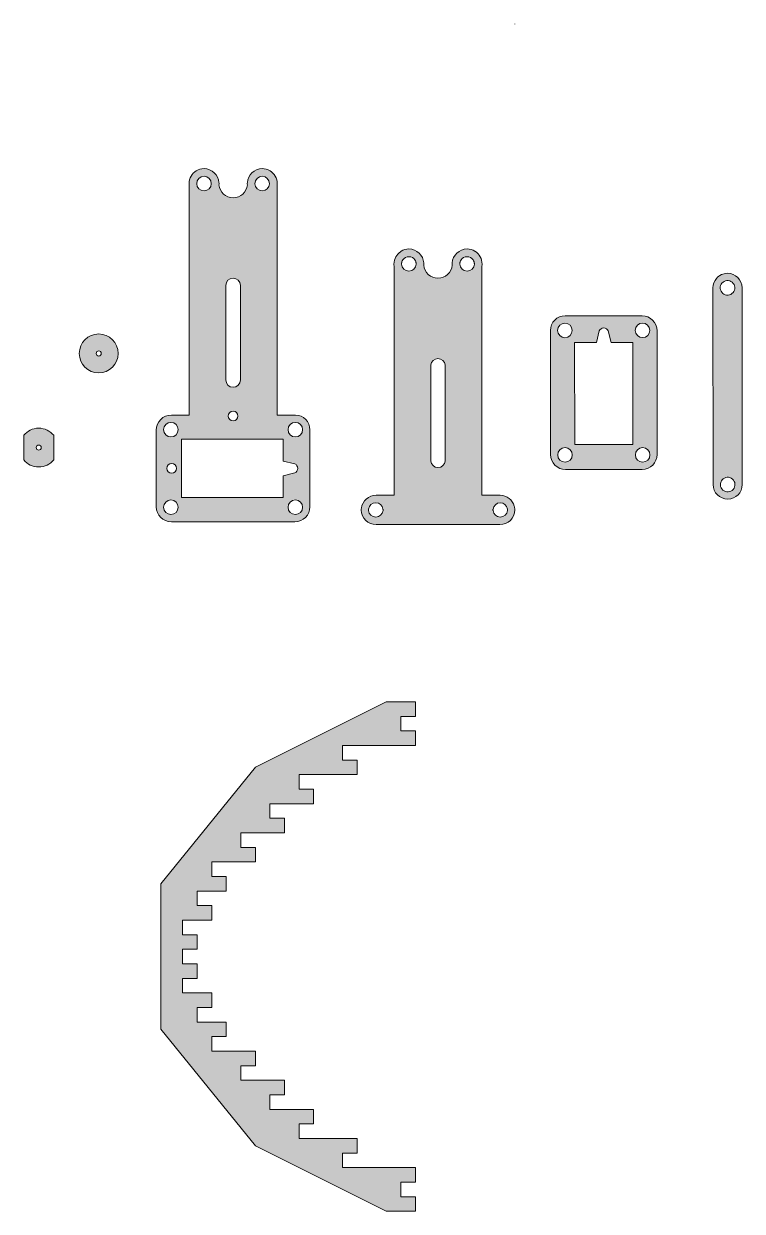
# Model space of a CAD drawing. Header units: inches. Extents: x -0.9 to 11.7, y -10.9 to 0.3.
# Drawn here: x 5.53 to 11.71, y -9.94 to 0.26 of the extents above; entities that cross this region are included whole.
import ezdxf

# ---------------------------------------------------------------- set-up
doc = ezdxf.new("R2010")
doc.units = ezdxf.units.IN
doc.header["$MEASUREMENT"] = 0
doc.layers.add('Layer 1', color=7, linetype='Continuous')

# ---------------------------------------------------------------- blocks, each defined once
blk = doc.blocks.new('block 2')
at = {"layer": 'Layer 1'}
h = blk.add_hatch(color=30, dxfattribs=at)
h.dxf.hatch_style = 2
h.paths.add_polyline_path([(7.522, -9.38), (8.647, -9.943), (8.897, -9.943), (8.897, -9.818), (8.772, -9.818), (8.772, -9.693), (8.897, -9.693), (8.897, -9.568), (8.397, -9.568), (8.272, -9.568), (8.272, -9.443), (8.397, -9.443), (8.397, -9.443), (8.397, -9.318), (8.022, -9.318), (7.897, -9.318), (7.897, -9.193), (8.022, -9.193), (8.022, -9.068), (7.647, -9.068), (7.647, -8.943), (7.772, -8.943), (7.772, -8.818), (7.397, -8.818), (7.397, -8.693), (7.522, -8.693), (7.522, -8.568), (7.147, -8.568), (7.147, -8.443), (7.272, -8.443), (7.272, -8.318), (7.022, -8.318), (7.022, -8.193), (7.147, -8.193), (7.147, -8.068), (7.022, -8.068), (6.897, -8.068), (6.897, -7.943), (7.022, -7.943), (7.022, -7.818), (6.897, -7.818), (6.897, -7.693), (7.022, -7.693), (7.022, -7.568), (6.897, -7.568), (6.897, -7.443), (7.022, -7.443), (7.147, -7.443), (7.147, -7.318), (7.022, -7.318), (7.022, -7.193), (7.272, -7.193), (7.272, -7.068), (7.147, -7.068), (7.147, -6.943), (7.522, -6.943), (7.522, -6.818), (7.397, -6.818), (7.397, -6.693), (7.772, -6.693), (7.772, -6.568), (7.647, -6.568), (7.647, -6.443), (8.022, -6.443), (8.022, -6.318), (7.897, -6.318), (7.897, -6.193), (8.022, -6.193), (8.397, -6.193), (8.397, -6.068), (8.397, -6.068), (8.272, -6.068), (8.272, -5.943), (8.397, -5.943), (8.897, -5.943), (8.897, -5.818), (8.772, -5.818), (8.772, -5.693), (8.897, -5.693), (8.897, -5.568), (8.647, -5.568), (7.522, -6.13), (6.709, -7.13), (6.709, -8.38)])
at = {"layer": 'Layer 1', "lineweight": 0}
blk.add_lwpolyline([(7.522, -9.38), (8.647, -9.943), (8.897, -9.943), (8.897, -9.818), (8.772, -9.818), (8.772, -9.693), (8.897, -9.693), (8.897, -9.568), (8.397, -9.568), (8.272, -9.568), (8.272, -9.443), (8.397, -9.443), (8.397, -9.443), (8.397, -9.318), (8.022, -9.318), (7.897, -9.318), (7.897, -9.193), (8.022, -9.193), (8.022, -9.068), (7.647, -9.068), (7.647, -8.943), (7.772, -8.943), (7.772, -8.818), (7.397, -8.818), (7.397, -8.693), (7.522, -8.693), (7.522, -8.568), (7.147, -8.568), (7.147, -8.443), (7.272, -8.443), (7.272, -8.318), (7.022, -8.318), (7.022, -8.193), (7.147, -8.193), (7.147, -8.068), (7.022, -8.068), (6.897, -8.068), (6.897, -7.943), (7.022, -7.943), (7.022, -7.818), (6.897, -7.818), (6.897, -7.693), (7.022, -7.693), (7.022, -7.568), (6.897, -7.568), (6.897, -7.443), (7.022, -7.443), (7.147, -7.443), (7.147, -7.318), (7.022, -7.318), (7.022, -7.193), (7.272, -7.193), (7.272, -7.068), (7.147, -7.068), (7.147, -6.943), (7.522, -6.943), (7.522, -6.818), (7.397, -6.818), (7.397, -6.693), (7.772, -6.693), (7.772, -6.568), (7.647, -6.568), (7.647, -6.443), (8.022, -6.443), (8.022, -6.318), (7.897, -6.318), (7.897, -6.193), (8.022, -6.193), (8.397, -6.193), (8.397, -6.068), (8.397, -6.068), (8.272, -6.068), (8.272, -5.943), (8.397, -5.943), (8.897, -5.943), (8.897, -5.818), (8.772, -5.818), (8.772, -5.693), (8.897, -5.693), (8.897, -5.568), (8.647, -5.568), (7.522, -6.13), (6.709, -7.13), (6.709, -8.38), (7.522, -9.38)], dxfattribs=at)
blk = doc.blocks.new('block 3')
at = {"layer": 'Layer 1'}
h = blk.add_hatch(color=20, dxfattribs=at)
h.dxf.hatch_style = 2
edge = h.paths.add_edge_path()
edge.add_spline(control_points=[(11.581, -3.827), (11.65, -3.827), (11.705, -3.771), (11.705, -3.702), (11.705, -3.702), (11.704, -2.012), (11.704, -2.012), (11.703, -1.943), (11.647, -1.888), (11.578, -1.888), (11.541, -1.888), (11.507, -1.904), (11.484, -1.931), (11.465, -1.953), (11.454, -1.981), (11.454, -2.013), (11.454, -2.013), (11.455, -3.702), (11.455, -3.702), (11.455, -3.771), (11.512, -3.827), (11.581, -3.827)], knot_values=[0, 0, 0, 0, 1, 1, 1, 2, 2, 2, 3, 3, 3, 4, 4, 4, 5, 5, 5, 6, 6, 6, 7, 7, 7, 7], degree=3, periodic=1)
edge = h.paths.add_edge_path()
edge.add_spline(control_points=[(11.531, -1.972), (11.554, -1.946), (11.593, -1.943), (11.619, -1.965), (11.646, -1.988), (11.648, -2.027), (11.626, -2.053), (11.603, -2.08), (11.564, -2.082), (11.538, -2.06), (11.512, -2.037), (11.509, -1.998), (11.531, -1.972)], knot_values=[0, 0, 0, 0, 1, 1, 1, 2, 2, 2, 3, 3, 3, 4, 4, 4, 4], degree=3, periodic=1)
edge = h.paths.add_edge_path()
edge.add_spline(control_points=[(11.533, -3.661), (11.556, -3.635), (11.595, -3.632), (11.621, -3.655), (11.647, -3.677), (11.65, -3.717), (11.628, -3.743), (11.605, -3.769), (11.566, -3.772), (11.539, -3.749), (11.513, -3.727), (11.511, -3.687), (11.533, -3.661)], knot_values=[0, 0, 0, 0, 1, 1, 1, 2, 2, 2, 3, 3, 3, 4, 4, 4, 4], degree=3, periodic=1)
at = {"layer": 'Layer 1', "lineweight": 0}
for points, knots in [([(11.581, -3.827), (11.65, -3.827), (11.705, -3.771), (11.705, -3.702), (11.705, -3.702), (11.704, -2.012), (11.704, -2.012), (11.703, -1.943), (11.647, -1.888), (11.578, -1.888), (11.541, -1.888), (11.507, -1.904), (11.484, -1.931), (11.465, -1.953), (11.454, -1.981), (11.454, -2.013), (11.454, -2.013), (11.455, -3.702), (11.455, -3.702), (11.455, -3.771), (11.512, -3.827), (11.581, -3.827)], [0, 0, 0, 0, 1, 1, 1, 2, 2, 2, 3, 3, 3, 4, 4, 4, 5, 5, 5, 6, 6, 6, 7, 7, 7, 7]), ([(11.531, -1.972), (11.554, -1.946), (11.593, -1.943), (11.619, -1.965), (11.646, -1.988), (11.648, -2.027), (11.626, -2.053), (11.603, -2.08), (11.564, -2.082), (11.538, -2.06), (11.512, -2.037), (11.509, -1.998), (11.531, -1.972)], [0, 0, 0, 0, 1, 1, 1, 2, 2, 2, 3, 3, 3, 4, 4, 4, 4]), ([(11.533, -3.661), (11.556, -3.635), (11.595, -3.632), (11.621, -3.655), (11.647, -3.677), (11.65, -3.717), (11.628, -3.743), (11.605, -3.769), (11.566, -3.772), (11.539, -3.749), (11.513, -3.727), (11.511, -3.687), (11.533, -3.661)], [0, 0, 0, 0, 1, 1, 1, 2, 2, 2, 3, 3, 3, 4, 4, 4, 4])]:
    blk.add_open_spline(points, degree=3, knots=knots, dxfattribs=at)
blk = doc.blocks.new('block 4')
at = {"layer": 'Layer 1'}
h = blk.add_hatch(color=30, dxfattribs=at)
h.dxf.hatch_style = 2
edge = h.paths.add_edge_path()
edge.add_spline(control_points=[(9.751, 0.253), (9.751, 0.253), (9.751, 0.252), (9.751, 0.252), (9.751, 0.252), (9.751, 0.255), (9.751, 0.255), (9.751, 0.255), (9.751, 0.254), (9.751, 0.253)], knot_values=[0, 0, 0, 0, 1, 1, 1, 2, 2, 2, 3, 3, 3, 3], degree=3, periodic=1)
h = blk.add_hatch(color=30, dxfattribs=at)
h.dxf.hatch_style = 2
edge = h.paths.add_edge_path()
edge.add_spline(control_points=[(9.751, -3.918), (9.751, -3.918), (9.751, -3.917), (9.751, -3.917), (9.751, -3.916), (9.751, -3.914), (9.75, -3.913), (9.75, -3.911), (9.75, -3.909), (9.75, -3.907), (9.75, -3.904), (9.749, -3.901), (9.749, -3.898), (9.748, -3.895), (9.747, -3.891), (9.746, -3.888), (9.732, -3.834), (9.683, -3.794), (9.626, -3.794), (9.626, -3.794), (9.469, -3.794), (9.469, -3.794), (9.469, -3.794), (9.469, -1.825), (9.469, -1.825), (9.469, -1.82), (9.47, -1.814), (9.47, -1.808), (9.47, -1.763), (9.447, -1.724), (9.413, -1.701), (9.411, -1.7), (9.41, -1.699), (9.408, -1.698), (9.408, -1.698), (9.408, -1.698), (9.408, -1.698), (9.388, -1.686), (9.365, -1.679), (9.341, -1.679), (9.273, -1.679), (9.218, -1.732), (9.213, -1.798), (9.213, -1.802), (9.213, -1.805), (9.213, -1.808), (9.213, -1.811), (9.213, -1.814), (9.213, -1.817), (9.208, -1.881), (9.155, -1.93), (9.091, -1.93), (9.027, -1.93), (8.974, -1.881), (8.969, -1.817), (8.97, -1.814), (8.97, -1.811), (8.97, -1.808), (8.97, -1.805), (8.97, -1.802), (8.969, -1.798), (8.965, -1.732), (8.909, -1.679), (8.841, -1.679), (8.817, -1.679), (8.794, -1.686), (8.774, -1.698), (8.774, -1.698), (8.774, -1.698), (8.774, -1.698), (8.772, -1.699), (8.771, -1.7), (8.769, -1.702), (8.735, -1.725), (8.713, -1.764), (8.713, -1.808), (8.713, -1.814), (8.713, -1.82), (8.714, -1.825), (8.714, -1.825), (8.714, -3.794), (8.714, -3.794), (8.714, -3.794), (8.561, -3.794), (8.561, -3.794), (8.495, -3.794), (8.441, -3.843), (8.433, -3.906), (8.432, -3.909), (8.432, -3.912), (8.432, -3.915), (8.432, -3.916), (8.432, -3.917), (8.432, -3.919), (8.432, -3.919), (8.432, -3.92), (8.432, -3.92), (8.432, -3.919), (8.431, -3.918), (8.431, -3.918), (8.431, -3.918), (8.431, -3.923), (8.431, -3.923), (8.431, -3.922), (8.431, -3.921), (8.432, -3.921), (8.433, -3.99), (8.49, -4.046), (8.56, -4.046), (8.56, -4.046), (8.647, -4.046), (8.647, -4.046), (8.647, -4.046), (9.522, -4.046), (9.522, -4.046), (9.522, -4.046), (9.622, -4.046), (9.622, -4.046), (9.693, -4.046), (9.75, -3.99), (9.751, -3.92), (9.751, -3.92), (9.751, -3.921), (9.751, -3.921), (9.751, -3.921), (9.751, -3.918), (9.751, -3.918), (9.751, -3.918), (9.751, -3.918), (9.751, -3.919), (9.751, -3.919), (9.751, -3.918), (9.751, -3.918)], knot_values=[0, 0, 0, 0, 1, 1, 1, 2, 2, 2, 3, 3, 3, 4, 4, 4, 5, 5, 5, 6, 6, 6, 7, 7, 7, 8, 8, 8, 9, 9, 9, 10, 10, 10, 11, 11, 11, 12, 12, 12, 13, 13, 13, 14, 14, 14, 15, 15, 15, 16, 16, 16, 17, 17, 17, 18, 18, 18, 19, 19, 19, 20, 20, 20, 21, 21, 21, 22, 22, 22, 23, 23, 23, 24, 24, 24, 25, 25, 25, 26, 26, 26, 27, 27, 27, 28, 28, 28, 29, 29, 29, 30, 30, 30, 31, 31, 31, 32, 32, 32, 33, 33, 33, 34, 34, 34, 35, 35, 35, 36, 36, 36, 37, 37, 37, 38, 38, 38, 39, 39, 39, 40, 40, 40, 41, 41, 41, 42, 42, 42, 43, 43, 43, 44, 44, 44, 44], degree=3, periodic=1)
edge = h.paths.add_edge_path()
edge.add_spline(control_points=[(9.279, -1.807), (9.279, -1.806), (9.279, -1.804), (9.279, -1.803), (9.279, -1.802), (9.279, -1.801), (9.279, -1.799), (9.279, -1.798), (9.28, -1.796), (9.28, -1.794), (9.281, -1.792), (9.281, -1.791), (9.281, -1.789), (9.283, -1.783), (9.286, -1.778), (9.289, -1.773), (9.301, -1.756), (9.32, -1.745), (9.341, -1.745), (9.363, -1.745), (9.382, -1.756), (9.393, -1.773), (9.396, -1.778), (9.399, -1.783), (9.401, -1.789), (9.401, -1.791), (9.402, -1.793), (9.402, -1.794), (9.402, -1.796), (9.403, -1.798), (9.403, -1.799), (9.403, -1.801), (9.403, -1.802), (9.404, -1.803), (9.404, -1.804), (9.404, -1.806), (9.404, -1.807), (9.404, -1.807), (9.404, -1.808), (9.404, -1.808), (9.403, -1.842), (9.375, -1.869), (9.341, -1.869), (9.307, -1.869), (9.28, -1.842), (9.279, -1.808), (9.279, -1.808), (9.279, -1.807), (9.279, -1.807)], knot_values=[0, 0, 0, 0, 1, 1, 1, 2, 2, 2, 3, 3, 3, 4, 4, 4, 5, 5, 5, 6, 6, 6, 7, 7, 7, 8, 8, 8, 9, 9, 9, 10, 10, 10, 11, 11, 11, 12, 12, 12, 13, 13, 13, 14, 14, 14, 15, 15, 15, 16, 16, 16, 16], degree=3, periodic=1)
edge = h.paths.add_edge_path()
edge.add_spline(control_points=[(9.029, -2.681), (9.029, -2.679), (9.029, -2.677), (9.029, -2.675), (9.033, -2.644), (9.059, -2.62), (9.091, -2.62), (9.123, -2.62), (9.149, -2.644), (9.153, -2.675), (9.153, -2.677), (9.154, -2.679), (9.154, -2.681), (9.154, -2.681), (9.154, -3.494), (9.154, -3.494), (9.154, -3.496), (9.154, -3.498), (9.153, -3.5), (9.15, -3.531), (9.124, -3.556), (9.091, -3.556), (9.059, -3.556), (9.032, -3.531), (9.029, -3.5), (9.029, -3.498), (9.029, -3.496), (9.029, -3.494), (9.029, -3.494), (9.029, -2.681), (9.029, -2.681)], knot_values=[0, 0, 0, 0, 1, 1, 1, 2, 2, 2, 3, 3, 3, 4, 4, 4, 5, 5, 5, 6, 6, 6, 7, 7, 7, 8, 8, 8, 9, 9, 9, 10, 10, 10, 10], degree=3, periodic=1)
edge = h.paths.add_edge_path()
edge.add_spline(control_points=[(8.779, -1.807), (8.779, -1.806), (8.779, -1.804), (8.779, -1.803), (8.779, -1.802), (8.779, -1.801), (8.779, -1.799), (8.779, -1.798), (8.78, -1.796), (8.78, -1.794), (8.781, -1.792), (8.781, -1.791), (8.781, -1.789), (8.783, -1.783), (8.786, -1.778), (8.789, -1.773), (8.801, -1.756), (8.82, -1.745), (8.841, -1.745), (8.863, -1.745), (8.882, -1.756), (8.893, -1.773), (8.896, -1.778), (8.899, -1.783), (8.901, -1.789), (8.901, -1.791), (8.902, -1.793), (8.902, -1.794), (8.902, -1.796), (8.903, -1.798), (8.903, -1.799), (8.903, -1.801), (8.903, -1.802), (8.904, -1.803), (8.904, -1.804), (8.904, -1.806), (8.904, -1.807), (8.904, -1.807), (8.904, -1.808), (8.904, -1.808), (8.903, -1.842), (8.875, -1.869), (8.841, -1.869), (8.807, -1.869), (8.78, -1.842), (8.779, -1.808), (8.779, -1.808), (8.779, -1.807), (8.779, -1.807)], knot_values=[0, 0, 0, 0, 1, 1, 1, 2, 2, 2, 3, 3, 3, 4, 4, 4, 5, 5, 5, 6, 6, 6, 7, 7, 7, 8, 8, 8, 9, 9, 9, 10, 10, 10, 11, 11, 11, 12, 12, 12, 13, 13, 13, 14, 14, 14, 15, 15, 15, 16, 16, 16, 16], degree=3, periodic=1)
edge = h.paths.add_edge_path()
edge.add_spline(control_points=[(8.619, -3.92), (8.619, -3.922), (8.619, -3.924), (8.619, -3.926), (8.615, -3.957), (8.589, -3.982), (8.556, -3.982), (8.524, -3.982), (8.497, -3.957), (8.494, -3.926), (8.494, -3.924), (8.494, -3.922), (8.494, -3.92), (8.494, -3.92), (8.494, -3.919), (8.494, -3.919), (8.494, -3.917), (8.494, -3.915), (8.495, -3.913), (8.499, -3.882), (8.525, -3.859), (8.556, -3.859), (8.588, -3.859), (8.614, -3.882), (8.618, -3.913), (8.619, -3.915), (8.619, -3.917), (8.619, -3.919), (8.619, -3.919), (8.619, -3.92), (8.619, -3.92)], knot_values=[0, 0, 0, 0, 1, 1, 1, 2, 2, 2, 3, 3, 3, 4, 4, 4, 5, 5, 5, 6, 6, 6, 7, 7, 7, 8, 8, 8, 9, 9, 9, 10, 10, 10, 10], degree=3, periodic=1)
edge = h.paths.add_edge_path()
edge.add_spline(control_points=[(9.688, -3.92), (9.688, -3.922), (9.688, -3.924), (9.688, -3.926), (9.685, -3.957), (9.658, -3.982), (9.626, -3.982), (9.594, -3.982), (9.567, -3.957), (9.564, -3.926), (9.564, -3.924), (9.563, -3.922), (9.563, -3.92), (9.563, -3.92), (9.563, -3.919), (9.563, -3.919), (9.563, -3.917), (9.564, -3.915), (9.564, -3.913), (9.568, -3.883), (9.594, -3.859), (9.626, -3.859), (9.657, -3.859), (9.683, -3.882), (9.688, -3.913), (9.688, -3.915), (9.688, -3.917), (9.688, -3.919), (9.688, -3.919), (9.688, -3.92), (9.688, -3.92)], knot_values=[0, 0, 0, 0, 1, 1, 1, 2, 2, 2, 3, 3, 3, 4, 4, 4, 5, 5, 5, 6, 6, 6, 7, 7, 7, 8, 8, 8, 9, 9, 9, 10, 10, 10, 10], degree=3, periodic=1)
at = {"layer": 'Layer 1', "lineweight": 0}
for points, knots in [([(9.751, 0.253), (9.751, 0.253), (9.751, 0.252), (9.751, 0.252), (9.751, 0.252), (9.751, 0.255), (9.751, 0.255), (9.751, 0.255), (9.751, 0.254), (9.751, 0.253)], [0, 0, 0, 0, 1, 1, 1, 2, 2, 2, 3, 3, 3, 3]), ([(9.751, -3.918), (9.751, -3.918), (9.751, -3.917), (9.751, -3.917), (9.751, -3.916), (9.751, -3.914), (9.75, -3.913), (9.75, -3.911), (9.75, -3.909), (9.75, -3.907), (9.75, -3.904), (9.749, -3.901), (9.749, -3.898), (9.748, -3.895), (9.747, -3.891), (9.746, -3.888), (9.732, -3.834), (9.683, -3.794), (9.626, -3.794), (9.626, -3.794), (9.469, -3.794), (9.469, -3.794), (9.469, -3.794), (9.469, -1.825), (9.469, -1.825), (9.469, -1.82), (9.47, -1.814), (9.47, -1.808), (9.47, -1.763), (9.447, -1.724), (9.413, -1.701), (9.411, -1.7), (9.41, -1.699), (9.408, -1.698), (9.408, -1.698), (9.408, -1.698), (9.408, -1.698), (9.388, -1.686), (9.365, -1.679), (9.341, -1.679), (9.273, -1.679), (9.218, -1.732), (9.213, -1.798), (9.213, -1.802), (9.213, -1.805), (9.213, -1.808), (9.213, -1.811), (9.213, -1.814), (9.213, -1.817), (9.208, -1.881), (9.155, -1.93), (9.091, -1.93), (9.027, -1.93), (8.974, -1.881), (8.969, -1.817), (8.97, -1.814), (8.97, -1.811), (8.97, -1.808), (8.97, -1.805), (8.97, -1.802), (8.969, -1.798), (8.965, -1.732), (8.909, -1.679), (8.841, -1.679), (8.817, -1.679), (8.794, -1.686), (8.774, -1.698), (8.774, -1.698), (8.774, -1.698), (8.774, -1.698), (8.772, -1.699), (8.771, -1.7), (8.769, -1.702), (8.735, -1.725), (8.713, -1.764), (8.713, -1.808), (8.713, -1.814), (8.713, -1.82), (8.714, -1.825), (8.714, -1.825), (8.714, -3.794), (8.714, -3.794), (8.714, -3.794), (8.561, -3.794), (8.561, -3.794), (8.495, -3.794), (8.441, -3.843), (8.433, -3.906), (8.432, -3.909), (8.432, -3.912), (8.432, -3.915), (8.432, -3.916), (8.432, -3.917), (8.432, -3.919), (8.432, -3.919), (8.432, -3.92), (8.432, -3.92), (8.432, -3.919), (8.431, -3.918), (8.431, -3.918), (8.431, -3.918), (8.431, -3.923), (8.431, -3.923), (8.431, -3.922), (8.431, -3.921), (8.432, -3.921), (8.433, -3.99), (8.49, -4.046), (8.56, -4.046), (8.56, -4.046), (8.647, -4.046), (8.647, -4.046), (8.647, -4.046), (9.522, -4.046), (9.522, -4.046), (9.522, -4.046), (9.622, -4.046), (9.622, -4.046), (9.693, -4.046), (9.75, -3.99), (9.751, -3.92), (9.751, -3.92), (9.751, -3.921), (9.751, -3.921), (9.751, -3.921), (9.751, -3.918), (9.751, -3.918), (9.751, -3.918), (9.751, -3.918), (9.751, -3.919), (9.751, -3.919), (9.751, -3.918), (9.751, -3.918)], [0, 0, 0, 0, 1, 1, 1, 2, 2, 2, 3, 3, 3, 4, 4, 4, 5, 5, 5, 6, 6, 6, 7, 7, 7, 8, 8, 8, 9, 9, 9, 10, 10, 10, 11, 11, 11, 12, 12, 12, 13, 13, 13, 14, 14, 14, 15, 15, 15, 16, 16, 16, 17, 17, 17, 18, 18, 18, 19, 19, 19, 20, 20, 20, 21, 21, 21, 22, 22, 22, 23, 23, 23, 24, 24, 24, 25, 25, 25, 26, 26, 26, 27, 27, 27, 28, 28, 28, 29, 29, 29, 30, 30, 30, 31, 31, 31, 32, 32, 32, 33, 33, 33, 34, 34, 34, 35, 35, 35, 36, 36, 36, 37, 37, 37, 38, 38, 38, 39, 39, 39, 40, 40, 40, 41, 41, 41, 42, 42, 42, 43, 43, 43, 44, 44, 44, 44]), ([(8.779, -1.807), (8.779, -1.806), (8.779, -1.804), (8.779, -1.803), (8.779, -1.802), (8.779, -1.801), (8.779, -1.799), (8.779, -1.798), (8.78, -1.796), (8.78, -1.794), (8.781, -1.792), (8.781, -1.791), (8.781, -1.789), (8.783, -1.783), (8.786, -1.778), (8.789, -1.773), (8.801, -1.756), (8.82, -1.745), (8.841, -1.745), (8.863, -1.745), (8.882, -1.756), (8.893, -1.773), (8.896, -1.778), (8.899, -1.783), (8.901, -1.789), (8.901, -1.791), (8.902, -1.793), (8.902, -1.794), (8.902, -1.796), (8.903, -1.798), (8.903, -1.799), (8.903, -1.801), (8.903, -1.802), (8.904, -1.803), (8.904, -1.804), (8.904, -1.806), (8.904, -1.807), (8.904, -1.807), (8.904, -1.808), (8.904, -1.808), (8.903, -1.842), (8.875, -1.869), (8.841, -1.869), (8.807, -1.869), (8.78, -1.842), (8.779, -1.808), (8.779, -1.808), (8.779, -1.807), (8.779, -1.807)], [0, 0, 0, 0, 1, 1, 1, 2, 2, 2, 3, 3, 3, 4, 4, 4, 5, 5, 5, 6, 6, 6, 7, 7, 7, 8, 8, 8, 9, 9, 9, 10, 10, 10, 11, 11, 11, 12, 12, 12, 13, 13, 13, 14, 14, 14, 15, 15, 15, 16, 16, 16, 16]), ([(9.279, -1.807), (9.279, -1.806), (9.279, -1.804), (9.279, -1.803), (9.279, -1.802), (9.279, -1.801), (9.279, -1.799), (9.279, -1.798), (9.28, -1.796), (9.28, -1.794), (9.281, -1.792), (9.281, -1.791), (9.281, -1.789), (9.283, -1.783), (9.286, -1.778), (9.289, -1.773), (9.301, -1.756), (9.32, -1.745), (9.341, -1.745), (9.363, -1.745), (9.382, -1.756), (9.393, -1.773), (9.396, -1.778), (9.399, -1.783), (9.401, -1.789), (9.401, -1.791), (9.402, -1.793), (9.402, -1.794), (9.402, -1.796), (9.403, -1.798), (9.403, -1.799), (9.403, -1.801), (9.403, -1.802), (9.404, -1.803), (9.404, -1.804), (9.404, -1.806), (9.404, -1.807), (9.404, -1.807), (9.404, -1.808), (9.404, -1.808), (9.403, -1.842), (9.375, -1.869), (9.341, -1.869), (9.307, -1.869), (9.28, -1.842), (9.279, -1.808), (9.279, -1.808), (9.279, -1.807), (9.279, -1.807)], [0, 0, 0, 0, 1, 1, 1, 2, 2, 2, 3, 3, 3, 4, 4, 4, 5, 5, 5, 6, 6, 6, 7, 7, 7, 8, 8, 8, 9, 9, 9, 10, 10, 10, 11, 11, 11, 12, 12, 12, 13, 13, 13, 14, 14, 14, 15, 15, 15, 16, 16, 16, 16]), ([(9.029, -2.681), (9.029, -2.679), (9.029, -2.677), (9.029, -2.675), (9.033, -2.644), (9.059, -2.62), (9.091, -2.62), (9.123, -2.62), (9.149, -2.644), (9.153, -2.675), (9.153, -2.677), (9.154, -2.679), (9.154, -2.681), (9.154, -2.681), (9.154, -3.494), (9.154, -3.494), (9.154, -3.496), (9.154, -3.498), (9.153, -3.5), (9.15, -3.531), (9.124, -3.556), (9.091, -3.556), (9.059, -3.556), (9.032, -3.531), (9.029, -3.5), (9.029, -3.498), (9.029, -3.496), (9.029, -3.494), (9.029, -3.494), (9.029, -2.681), (9.029, -2.681)], [0, 0, 0, 0, 1, 1, 1, 2, 2, 2, 3, 3, 3, 4, 4, 4, 5, 5, 5, 6, 6, 6, 7, 7, 7, 8, 8, 8, 9, 9, 9, 10, 10, 10, 10]), ([(8.619, -3.92), (8.619, -3.922), (8.619, -3.924), (8.619, -3.926), (8.615, -3.957), (8.589, -3.982), (8.556, -3.982), (8.524, -3.982), (8.497, -3.957), (8.494, -3.926), (8.494, -3.924), (8.494, -3.922), (8.494, -3.92), (8.494, -3.92), (8.494, -3.919), (8.494, -3.919), (8.494, -3.917), (8.494, -3.915), (8.495, -3.913), (8.499, -3.882), (8.525, -3.859), (8.556, -3.859), (8.588, -3.859), (8.614, -3.882), (8.618, -3.913), (8.619, -3.915), (8.619, -3.917), (8.619, -3.919), (8.619, -3.919), (8.619, -3.92), (8.619, -3.92)], [0, 0, 0, 0, 1, 1, 1, 2, 2, 2, 3, 3, 3, 4, 4, 4, 5, 5, 5, 6, 6, 6, 7, 7, 7, 8, 8, 8, 9, 9, 9, 10, 10, 10, 10]), ([(9.688, -3.92), (9.688, -3.922), (9.688, -3.924), (9.688, -3.926), (9.685, -3.957), (9.658, -3.982), (9.626, -3.982), (9.594, -3.982), (9.567, -3.957), (9.564, -3.926), (9.564, -3.924), (9.563, -3.922), (9.563, -3.92), (9.563, -3.92), (9.563, -3.919), (9.563, -3.919), (9.563, -3.917), (9.564, -3.915), (9.564, -3.913), (9.568, -3.883), (9.594, -3.859), (9.626, -3.859), (9.657, -3.859), (9.683, -3.882), (9.688, -3.913), (9.688, -3.915), (9.688, -3.917), (9.688, -3.919), (9.688, -3.919), (9.688, -3.92), (9.688, -3.92)], [0, 0, 0, 0, 1, 1, 1, 2, 2, 2, 3, 3, 3, 4, 4, 4, 5, 5, 5, 6, 6, 6, 7, 7, 7, 8, 8, 8, 9, 9, 9, 10, 10, 10, 10])]:
    blk.add_open_spline(points, degree=3, knots=knots, dxfattribs=at)

msp = doc.modelspace()

# ---------------------------------------------------------------- hatches: boundary and pattern name
at = {"layer": 'Layer 1'}
h = msp.add_hatch(color=30, dxfattribs=at)
h.dxf.hatch_style = 2
edge = h.paths.add_edge_path()
edge.add_spline(control_points=[(7.866, -3.105), (7.866, -3.105), (7.708, -3.105), (7.708, -3.105), (7.708, -3.105), (7.708, -1.135), (7.708, -1.135), (7.709, -1.13), (7.71, -1.124), (7.71, -1.118), (7.71, -1.071), (7.685, -1.03), (7.648, -1.008), (7.628, -0.996), (7.605, -0.989), (7.581, -0.989), (7.513, -0.989), (7.457, -1.042), (7.453, -1.108), (7.452, -1.111), (7.452, -1.115), (7.452, -1.118), (7.452, -1.121), (7.452, -1.124), (7.453, -1.127), (7.448, -1.19), (7.395, -1.24), (7.331, -1.24), (7.267, -1.24), (7.214, -1.19), (7.209, -1.127), (7.209, -1.124), (7.21, -1.121), (7.21, -1.118), (7.21, -1.115), (7.209, -1.111), (7.209, -1.108), (7.204, -1.042), (7.149, -0.989), (7.081, -0.989), (7.056, -0.989), (7.034, -0.996), (7.014, -1.008), (6.977, -1.03), (6.952, -1.071), (6.952, -1.118), (6.952, -1.124), (6.953, -1.13), (6.953, -1.135), (6.953, -1.135), (6.953, -3.105), (6.953, -3.105), (6.953, -3.105), (6.8, -3.105), (6.8, -3.105), (6.729, -3.105), (6.671, -3.163), (6.671, -3.234), (6.671, -3.234), (6.671, -3.893), (6.671, -3.893), (6.671, -3.964), (6.729, -4.022), (6.8, -4.022), (6.8, -4.022), (7.862, -4.022), (7.862, -4.022), (7.933, -4.022), (7.991, -3.964), (7.991, -3.893), (7.991, -3.893), (7.991, -3.232), (7.991, -3.232), (7.991, -3.163), (7.935, -3.105), (7.866, -3.105)], knot_values=[0, 0, 0, 0, 1, 1, 1, 2, 2, 2, 3, 3, 3, 4, 4, 4, 5, 5, 5, 6, 6, 6, 7, 7, 7, 8, 8, 8, 9, 9, 9, 10, 10, 10, 11, 11, 11, 12, 12, 12, 13, 13, 13, 14, 14, 14, 15, 15, 15, 16, 16, 16, 17, 17, 17, 18, 18, 18, 19, 19, 19, 20, 20, 20, 21, 21, 21, 22, 22, 22, 23, 23, 23, 24, 24, 24, 25, 25, 25, 25], degree=3, periodic=1)
edge = h.paths.add_edge_path()
edge.add_spline(control_points=[(7.581, -1.055), (7.615, -1.055), (7.643, -1.083), (7.643, -1.118), (7.643, -1.152), (7.615, -1.18), (7.581, -1.18), (7.546, -1.18), (7.518, -1.152), (7.518, -1.118), (7.518, -1.083), (7.546, -1.055), (7.581, -1.055)], knot_values=[0, 0, 0, 0, 1, 1, 1, 2, 2, 2, 3, 3, 3, 4, 4, 4, 4], degree=3, periodic=1)
edge = h.paths.add_edge_path()
edge.add_spline(control_points=[(7.268, -1.992), (7.268, -1.957), (7.296, -1.929), (7.331, -1.929), (7.365, -1.929), (7.393, -1.957), (7.393, -1.992), (7.393, -1.992), (7.393, -2.804), (7.393, -2.804), (7.393, -2.839), (7.365, -2.867), (7.331, -2.867), (7.296, -2.867), (7.268, -2.839), (7.268, -2.804), (7.268, -2.804), (7.268, -1.992), (7.268, -1.992)], knot_values=[0, 0, 0, 0, 1, 1, 1, 2, 2, 2, 3, 3, 3, 4, 4, 4, 5, 5, 5, 6, 6, 6, 6], degree=3, periodic=1)
edge = h.paths.add_edge_path()
edge.add_spline(control_points=[(7.372, -3.114), (7.372, -3.137), (7.354, -3.155), (7.331, -3.155), (7.308, -3.155), (7.289, -3.137), (7.289, -3.114), (7.289, -3.091), (7.308, -3.072), (7.331, -3.072), (7.354, -3.072), (7.372, -3.091), (7.372, -3.114)], knot_values=[0, 0, 0, 0, 1, 1, 1, 2, 2, 2, 3, 3, 3, 4, 4, 4, 4], degree=3, periodic=1)
edge = h.paths.add_edge_path()
edge.add_spline(control_points=[(7.081, -1.055), (7.115, -1.055), (7.143, -1.083), (7.143, -1.118), (7.143, -1.152), (7.115, -1.18), (7.081, -1.18), (7.046, -1.18), (7.018, -1.152), (7.018, -1.118), (7.018, -1.083), (7.046, -1.055), (7.081, -1.055)], knot_values=[0, 0, 0, 0, 1, 1, 1, 2, 2, 2, 3, 3, 3, 4, 4, 4, 4], degree=3, periodic=1)
edge = h.paths.add_edge_path()
edge.add_spline(control_points=[(6.796, -3.959), (6.762, -3.959), (6.734, -3.931), (6.734, -3.897), (6.734, -3.862), (6.762, -3.834), (6.796, -3.834), (6.831, -3.834), (6.859, -3.862), (6.859, -3.897), (6.859, -3.931), (6.831, -3.959), (6.796, -3.959)], knot_values=[0, 0, 0, 0, 1, 1, 1, 2, 2, 2, 3, 3, 3, 4, 4, 4, 4], degree=3, periodic=1)
edge = h.paths.add_edge_path()
edge.add_spline(control_points=[(6.761, -3.563), (6.761, -3.54), (6.78, -3.522), (6.803, -3.522), (6.826, -3.522), (6.845, -3.54), (6.845, -3.563), (6.845, -3.586), (6.826, -3.605), (6.803, -3.605), (6.78, -3.605), (6.761, -3.586), (6.761, -3.563)], knot_values=[0, 0, 0, 0, 1, 1, 1, 2, 2, 2, 3, 3, 3, 4, 4, 4, 4], degree=3, periodic=1)
edge = h.paths.add_edge_path()
edge.add_spline(control_points=[(6.796, -3.293), (6.762, -3.293), (6.734, -3.265), (6.734, -3.23), (6.734, -3.196), (6.762, -3.168), (6.796, -3.168), (6.831, -3.168), (6.859, -3.196), (6.859, -3.23), (6.859, -3.265), (6.831, -3.293), (6.796, -3.293)], knot_values=[0, 0, 0, 0, 1, 1, 1, 2, 2, 2, 3, 3, 3, 4, 4, 4, 4], degree=3, periodic=1)
edge = h.paths.add_edge_path()
edge.add_spline(control_points=[(7.761, -3.813), (7.761, -3.813), (6.886, -3.813), (6.886, -3.813), (6.886, -3.813), (6.886, -3.313), (6.886, -3.313), (6.886, -3.313), (7.761, -3.313), (7.761, -3.313), (7.761, -3.313), (7.761, -3.501), (7.761, -3.501), (7.761, -3.501), (7.861, -3.525), (7.861, -3.525), (7.876, -3.531), (7.886, -3.546), (7.886, -3.563), (7.886, -3.581), (7.876, -3.596), (7.861, -3.602), (7.861, -3.602), (7.761, -3.626), (7.761, -3.626), (7.761, -3.626), (7.761, -3.813), (7.761, -3.813)], knot_values=[0, 0, 0, 0, 1, 1, 1, 2, 2, 2, 3, 3, 3, 4, 4, 4, 5, 5, 5, 6, 6, 6, 7, 7, 7, 8, 8, 8, 9, 9, 9, 9], degree=3, periodic=1)
edge = h.paths.add_edge_path()
edge.add_spline(control_points=[(7.866, -3.959), (7.831, -3.959), (7.803, -3.931), (7.803, -3.897), (7.803, -3.862), (7.831, -3.834), (7.866, -3.834), (7.9, -3.834), (7.928, -3.862), (7.928, -3.897), (7.928, -3.931), (7.9, -3.959), (7.866, -3.959)], knot_values=[0, 0, 0, 0, 1, 1, 1, 2, 2, 2, 3, 3, 3, 4, 4, 4, 4], degree=3, periodic=1)
edge = h.paths.add_edge_path()
edge.add_spline(control_points=[(7.866, -3.293), (7.831, -3.293), (7.803, -3.265), (7.803, -3.23), (7.803, -3.196), (7.831, -3.168), (7.866, -3.168), (7.9, -3.168), (7.928, -3.196), (7.928, -3.23), (7.928, -3.265), (7.9, -3.293), (7.866, -3.293)], knot_values=[0, 0, 0, 0, 1, 1, 1, 2, 2, 2, 3, 3, 3, 4, 4, 4, 4], degree=3, periodic=1)
h = msp.add_hatch(color=30, dxfattribs=at)
h.dxf.hatch_style = 2
edge = h.paths.add_edge_path()
edge.add_spline(control_points=[(10.058, -3.29), (10.058, -3.29), (10.058, -3.444), (10.058, -3.444), (10.058, -3.515), (10.116, -3.573), (10.187, -3.573), (10.187, -3.573), (10.846, -3.572), (10.846, -3.572), (10.917, -3.572), (10.974, -3.514), (10.974, -3.444), (10.974, -3.444), (10.973, -2.381), (10.973, -2.381), (10.973, -2.31), (10.916, -2.253), (10.845, -2.253), (10.845, -2.253), (10.185, -2.253), (10.185, -2.253), (10.185, -2.253), (10.184, -2.253), (10.184, -2.253), (10.115, -2.253), (10.057, -2.309), (10.057, -2.378), (10.057, -2.378), (10.057, -2.536), (10.057, -2.536), (10.057, -2.536), (10.058, -3.29), (10.058, -3.29)], knot_values=[0, 0, 0, 0, 1, 1, 1, 2, 2, 2, 3, 3, 3, 4, 4, 4, 5, 5, 5, 6, 6, 6, 7, 7, 7, 8, 8, 8, 9, 9, 9, 10, 10, 10, 11, 11, 11, 11], degree=3, periodic=1)
edge = h.paths.add_edge_path()
edge.add_spline(control_points=[(10.912, -3.447), (10.912, -3.482), (10.884, -3.51), (10.849, -3.51), (10.815, -3.51), (10.787, -3.482), (10.787, -3.447), (10.787, -3.413), (10.815, -3.385), (10.849, -3.385), (10.884, -3.385), (10.912, -3.413), (10.912, -3.447)], knot_values=[0, 0, 0, 0, 1, 1, 1, 2, 2, 2, 3, 3, 3, 4, 4, 4, 4], degree=3, periodic=1)
edge = h.paths.add_edge_path()
edge.add_spline(control_points=[(10.245, -3.448), (10.245, -3.482), (10.217, -3.51), (10.183, -3.51), (10.148, -3.51), (10.12, -3.482), (10.12, -3.448), (10.12, -3.413), (10.148, -3.385), (10.183, -3.385), (10.217, -3.385), (10.245, -3.413), (10.245, -3.448)], knot_values=[0, 0, 0, 0, 1, 1, 1, 2, 2, 2, 3, 3, 3, 4, 4, 4, 4], degree=3, periodic=1)
edge = h.paths.add_edge_path()
edge.add_spline(control_points=[(10.765, -2.482), (10.765, -2.482), (10.766, -3.357), (10.766, -3.357), (10.766, -3.357), (10.266, -3.357), (10.266, -3.357), (10.266, -3.357), (10.265, -2.482), (10.265, -2.482), (10.265, -2.482), (10.453, -2.482), (10.453, -2.482), (10.453, -2.482), (10.477, -2.383), (10.477, -2.383), (10.483, -2.368), (10.498, -2.357), (10.515, -2.357), (10.532, -2.357), (10.547, -2.368), (10.554, -2.383), (10.554, -2.383), (10.578, -2.482), (10.578, -2.482), (10.578, -2.482), (10.765, -2.482), (10.765, -2.482)], knot_values=[0, 0, 0, 0, 1, 1, 1, 2, 2, 2, 3, 3, 3, 4, 4, 4, 5, 5, 5, 6, 6, 6, 7, 7, 7, 8, 8, 8, 9, 9, 9, 9], degree=3, periodic=1)
edge = h.paths.add_edge_path()
edge.add_spline(control_points=[(10.911, -2.378), (10.911, -2.412), (10.883, -2.44), (10.849, -2.44), (10.814, -2.44), (10.786, -2.412), (10.786, -2.378), (10.786, -2.343), (10.814, -2.315), (10.848, -2.315), (10.883, -2.315), (10.911, -2.343), (10.911, -2.378)], knot_values=[0, 0, 0, 0, 1, 1, 1, 2, 2, 2, 3, 3, 3, 4, 4, 4, 4], degree=3, periodic=1)
edge = h.paths.add_edge_path()
edge.add_spline(control_points=[(10.244, -2.378), (10.244, -2.413), (10.216, -2.441), (10.182, -2.441), (10.147, -2.441), (10.119, -2.413), (10.119, -2.378), (10.119, -2.344), (10.147, -2.316), (10.182, -2.316), (10.216, -2.316), (10.244, -2.344), (10.244, -2.378)], knot_values=[0, 0, 0, 0, 1, 1, 1, 2, 2, 2, 3, 3, 3, 4, 4, 4, 4], degree=3, periodic=1)
h = msp.add_hatch(color=30, dxfattribs=at)
h.dxf.hatch_style = 2
edge = h.paths.add_edge_path()
edge.add_spline(control_points=[(6.176, -2.409), (6.084, -2.409), (6.009, -2.484), (6.009, -2.576), (6.009, -2.668), (6.084, -2.743), (6.176, -2.743), (6.268, -2.743), (6.343, -2.668), (6.343, -2.576), (6.343, -2.484), (6.268, -2.409), (6.176, -2.409)], knot_values=[0, 0, 0, 0, 1, 1, 1, 2, 2, 2, 3, 3, 3, 4, 4, 4, 4], degree=3, periodic=1)
edge = h.paths.add_edge_path()
edge.add_spline(control_points=[(6.176, -2.598), (6.164, -2.598), (6.154, -2.588), (6.154, -2.576), (6.154, -2.564), (6.164, -2.554), (6.176, -2.554), (6.188, -2.554), (6.198, -2.564), (6.198, -2.576), (6.198, -2.588), (6.188, -2.598), (6.176, -2.598)], knot_values=[0, 0, 0, 0, 1, 1, 1, 2, 2, 2, 3, 3, 3, 4, 4, 4, 4], degree=3, periodic=1)
h = msp.add_hatch(color=30, dxfattribs=at)
h.dxf.hatch_style = 2
edge = h.paths.add_edge_path()
edge.add_spline(control_points=[(5.789, -3.279), (5.759, -3.242), (5.712, -3.218), (5.66, -3.218), (5.609, -3.218), (5.562, -3.242), (5.532, -3.279), (5.532, -3.279), (5.532, -3.491), (5.532, -3.491), (5.562, -3.528), (5.609, -3.551), (5.66, -3.551), (5.712, -3.551), (5.759, -3.528), (5.789, -3.491), (5.789, -3.491), (5.789, -3.279), (5.789, -3.279)], knot_values=[0, 0, 0, 0, 1, 1, 1, 2, 2, 2, 3, 3, 3, 4, 4, 4, 5, 5, 5, 6, 6, 6, 6], degree=3, periodic=1)
edge = h.paths.add_edge_path()
edge.add_spline(control_points=[(5.66, -3.406), (5.648, -3.406), (5.639, -3.397), (5.639, -3.385), (5.639, -3.373), (5.648, -3.363), (5.66, -3.363), (5.672, -3.363), (5.682, -3.373), (5.682, -3.385), (5.682, -3.397), (5.672, -3.406), (5.66, -3.406)], knot_values=[0, 0, 0, 0, 1, 1, 1, 2, 2, 2, 3, 3, 3, 4, 4, 4, 4], degree=3, periodic=1)

# ---------------------------------------------------------------- linework, layer by layer
at = {"layer": 'Layer 1', "lineweight": 0}
for points, knots in [([(7.866, -3.105), (7.866, -3.105), (7.708, -3.105), (7.708, -3.105), (7.708, -3.105), (7.708, -1.135), (7.708, -1.135), (7.709, -1.13), (7.71, -1.124), (7.71, -1.118), (7.71, -1.071), (7.685, -1.03), (7.648, -1.008), (7.628, -0.996), (7.605, -0.989), (7.581, -0.989), (7.513, -0.989), (7.457, -1.042), (7.453, -1.108), (7.452, -1.111), (7.452, -1.115), (7.452, -1.118), (7.452, -1.121), (7.452, -1.124), (7.453, -1.127), (7.448, -1.19), (7.395, -1.24), (7.331, -1.24), (7.267, -1.24), (7.214, -1.19), (7.209, -1.127), (7.209, -1.124), (7.21, -1.121), (7.21, -1.118), (7.21, -1.115), (7.209, -1.111), (7.209, -1.108), (7.204, -1.042), (7.149, -0.989), (7.081, -0.989), (7.056, -0.989), (7.034, -0.996), (7.014, -1.008), (6.977, -1.03), (6.952, -1.071), (6.952, -1.118), (6.952, -1.124), (6.953, -1.13), (6.953, -1.135), (6.953, -1.135), (6.953, -3.105), (6.953, -3.105), (6.953, -3.105), (6.8, -3.105), (6.8, -3.105), (6.729, -3.105), (6.671, -3.163), (6.671, -3.234), (6.671, -3.234), (6.671, -3.893), (6.671, -3.893), (6.671, -3.964), (6.729, -4.022), (6.8, -4.022), (6.8, -4.022), (7.862, -4.022), (7.862, -4.022), (7.933, -4.022), (7.991, -3.964), (7.991, -3.893), (7.991, -3.893), (7.991, -3.232), (7.991, -3.232), (7.991, -3.163), (7.935, -3.105), (7.866, -3.105)], [0, 0, 0, 0, 1, 1, 1, 2, 2, 2, 3, 3, 3, 4, 4, 4, 5, 5, 5, 6, 6, 6, 7, 7, 7, 8, 8, 8, 9, 9, 9, 10, 10, 10, 11, 11, 11, 12, 12, 12, 13, 13, 13, 14, 14, 14, 15, 15, 15, 16, 16, 16, 17, 17, 17, 18, 18, 18, 19, 19, 19, 20, 20, 20, 21, 21, 21, 22, 22, 22, 23, 23, 23, 24, 24, 24, 25, 25, 25, 25]), ([(7.081, -1.055), (7.115, -1.055), (7.143, -1.083), (7.143, -1.118), (7.143, -1.152), (7.115, -1.18), (7.081, -1.18), (7.046, -1.18), (7.018, -1.152), (7.018, -1.118), (7.018, -1.083), (7.046, -1.055), (7.081, -1.055)], [0, 0, 0, 0, 1, 1, 1, 2, 2, 2, 3, 3, 3, 4, 4, 4, 4]), ([(7.581, -1.055), (7.615, -1.055), (7.643, -1.083), (7.643, -1.118), (7.643, -1.152), (7.615, -1.18), (7.581, -1.18), (7.546, -1.18), (7.518, -1.152), (7.518, -1.118), (7.518, -1.083), (7.546, -1.055), (7.581, -1.055)], [0, 0, 0, 0, 1, 1, 1, 2, 2, 2, 3, 3, 3, 4, 4, 4, 4]), ([(7.268, -1.992), (7.268, -1.957), (7.296, -1.929), (7.331, -1.929), (7.365, -1.929), (7.393, -1.957), (7.393, -1.992), (7.393, -1.992), (7.393, -2.804), (7.393, -2.804), (7.393, -2.839), (7.365, -2.867), (7.331, -2.867), (7.296, -2.867), (7.268, -2.839), (7.268, -2.804), (7.268, -2.804), (7.268, -1.992), (7.268, -1.992)], [0, 0, 0, 0, 1, 1, 1, 2, 2, 2, 3, 3, 3, 4, 4, 4, 5, 5, 5, 6, 6, 6, 6]), ([(10.058, -3.29), (10.058, -3.29), (10.058, -3.444), (10.058, -3.444), (10.058, -3.515), (10.116, -3.573), (10.187, -3.573), (10.187, -3.573), (10.846, -3.572), (10.846, -3.572), (10.917, -3.572), (10.974, -3.514), (10.974, -3.444), (10.974, -3.444), (10.973, -2.381), (10.973, -2.381), (10.973, -2.31), (10.916, -2.253), (10.845, -2.253), (10.845, -2.253), (10.185, -2.253), (10.185, -2.253), (10.185, -2.253), (10.184, -2.253), (10.184, -2.253), (10.115, -2.253), (10.057, -2.309), (10.057, -2.378), (10.057, -2.378), (10.057, -2.536), (10.057, -2.536), (10.057, -2.536), (10.058, -3.29), (10.058, -3.29)], [0, 0, 0, 0, 1, 1, 1, 2, 2, 2, 3, 3, 3, 4, 4, 4, 5, 5, 5, 6, 6, 6, 7, 7, 7, 8, 8, 8, 9, 9, 9, 10, 10, 10, 11, 11, 11, 11]), ([(10.244, -2.378), (10.244, -2.413), (10.216, -2.441), (10.182, -2.441), (10.147, -2.441), (10.119, -2.413), (10.119, -2.378), (10.119, -2.344), (10.147, -2.316), (10.182, -2.316), (10.216, -2.316), (10.244, -2.344), (10.244, -2.378)], [0, 0, 0, 0, 1, 1, 1, 2, 2, 2, 3, 3, 3, 4, 4, 4, 4]), ([(10.911, -2.378), (10.911, -2.412), (10.883, -2.44), (10.849, -2.44), (10.814, -2.44), (10.786, -2.412), (10.786, -2.378), (10.786, -2.343), (10.814, -2.315), (10.848, -2.315), (10.883, -2.315), (10.911, -2.343), (10.911, -2.378)], [0, 0, 0, 0, 1, 1, 1, 2, 2, 2, 3, 3, 3, 4, 4, 4, 4]), ([(6.176, -2.409), (6.084, -2.409), (6.009, -2.484), (6.009, -2.576), (6.009, -2.668), (6.084, -2.743), (6.176, -2.743), (6.268, -2.743), (6.343, -2.668), (6.343, -2.576), (6.343, -2.484), (6.268, -2.409), (6.176, -2.409)], [0, 0, 0, 0, 1, 1, 1, 2, 2, 2, 3, 3, 3, 4, 4, 4, 4]), ([(10.765, -2.482), (10.765, -2.482), (10.766, -3.357), (10.766, -3.357), (10.766, -3.357), (10.266, -3.357), (10.266, -3.357), (10.266, -3.357), (10.265, -2.482), (10.265, -2.482), (10.265, -2.482), (10.453, -2.482), (10.453, -2.482), (10.453, -2.482), (10.477, -2.383), (10.477, -2.383), (10.483, -2.368), (10.498, -2.357), (10.515, -2.357), (10.532, -2.357), (10.547, -2.368), (10.554, -2.383), (10.554, -2.383), (10.578, -2.482), (10.578, -2.482), (10.578, -2.482), (10.765, -2.482), (10.765, -2.482)], [0, 0, 0, 0, 1, 1, 1, 2, 2, 2, 3, 3, 3, 4, 4, 4, 5, 5, 5, 6, 6, 6, 7, 7, 7, 8, 8, 8, 9, 9, 9, 9]), ([(6.176, -2.598), (6.164, -2.598), (6.154, -2.588), (6.154, -2.576), (6.154, -2.564), (6.164, -2.554), (6.176, -2.554), (6.188, -2.554), (6.198, -2.564), (6.198, -2.576), (6.198, -2.588), (6.188, -2.598), (6.176, -2.598)], [0, 0, 0, 0, 1, 1, 1, 2, 2, 2, 3, 3, 3, 4, 4, 4, 4]), ([(7.372, -3.114), (7.372, -3.137), (7.354, -3.155), (7.331, -3.155), (7.308, -3.155), (7.289, -3.137), (7.289, -3.114), (7.289, -3.091), (7.308, -3.072), (7.331, -3.072), (7.354, -3.072), (7.372, -3.091), (7.372, -3.114)], [0, 0, 0, 0, 1, 1, 1, 2, 2, 2, 3, 3, 3, 4, 4, 4, 4]), ([(5.789, -3.279), (5.759, -3.242), (5.712, -3.218), (5.66, -3.218), (5.609, -3.218), (5.562, -3.242), (5.532, -3.279), (5.532, -3.279), (5.532, -3.491), (5.532, -3.491), (5.562, -3.528), (5.609, -3.551), (5.66, -3.551), (5.712, -3.551), (5.759, -3.528), (5.789, -3.491), (5.789, -3.491), (5.789, -3.279), (5.789, -3.279)], [0, 0, 0, 0, 1, 1, 1, 2, 2, 2, 3, 3, 3, 4, 4, 4, 5, 5, 5, 6, 6, 6, 6]), ([(6.796, -3.293), (6.762, -3.293), (6.734, -3.265), (6.734, -3.23), (6.734, -3.196), (6.762, -3.168), (6.796, -3.168), (6.831, -3.168), (6.859, -3.196), (6.859, -3.23), (6.859, -3.265), (6.831, -3.293), (6.796, -3.293)], [0, 0, 0, 0, 1, 1, 1, 2, 2, 2, 3, 3, 3, 4, 4, 4, 4]), ([(7.866, -3.293), (7.831, -3.293), (7.803, -3.265), (7.803, -3.23), (7.803, -3.196), (7.831, -3.168), (7.866, -3.168), (7.9, -3.168), (7.928, -3.196), (7.928, -3.23), (7.928, -3.265), (7.9, -3.293), (7.866, -3.293)], [0, 0, 0, 0, 1, 1, 1, 2, 2, 2, 3, 3, 3, 4, 4, 4, 4]), ([(5.66, -3.406), (5.648, -3.406), (5.639, -3.397), (5.639, -3.385), (5.639, -3.373), (5.648, -3.363), (5.66, -3.363), (5.672, -3.363), (5.682, -3.373), (5.682, -3.385), (5.682, -3.397), (5.672, -3.406), (5.66, -3.406)], [0, 0, 0, 0, 1, 1, 1, 2, 2, 2, 3, 3, 3, 4, 4, 4, 4]), ([(7.761, -3.813), (7.761, -3.813), (6.886, -3.813), (6.886, -3.813), (6.886, -3.813), (6.886, -3.313), (6.886, -3.313), (6.886, -3.313), (7.761, -3.313), (7.761, -3.313), (7.761, -3.313), (7.761, -3.501), (7.761, -3.501), (7.761, -3.501), (7.861, -3.525), (7.861, -3.525), (7.876, -3.531), (7.886, -3.546), (7.886, -3.563), (7.886, -3.581), (7.876, -3.596), (7.861, -3.602), (7.861, -3.602), (7.761, -3.626), (7.761, -3.626), (7.761, -3.626), (7.761, -3.813), (7.761, -3.813)], [0, 0, 0, 0, 1, 1, 1, 2, 2, 2, 3, 3, 3, 4, 4, 4, 5, 5, 5, 6, 6, 6, 7, 7, 7, 8, 8, 8, 9, 9, 9, 9]), ([(10.245, -3.448), (10.245, -3.482), (10.217, -3.51), (10.183, -3.51), (10.148, -3.51), (10.12, -3.482), (10.12, -3.448), (10.12, -3.413), (10.148, -3.385), (10.183, -3.385), (10.217, -3.385), (10.245, -3.413), (10.245, -3.448)], [0, 0, 0, 0, 1, 1, 1, 2, 2, 2, 3, 3, 3, 4, 4, 4, 4]), ([(10.912, -3.447), (10.912, -3.482), (10.884, -3.51), (10.849, -3.51), (10.815, -3.51), (10.787, -3.482), (10.787, -3.447), (10.787, -3.413), (10.815, -3.385), (10.849, -3.385), (10.884, -3.385), (10.912, -3.413), (10.912, -3.447)], [0, 0, 0, 0, 1, 1, 1, 2, 2, 2, 3, 3, 3, 4, 4, 4, 4]), ([(6.761, -3.563), (6.761, -3.54), (6.78, -3.522), (6.803, -3.522), (6.826, -3.522), (6.845, -3.54), (6.845, -3.563), (6.845, -3.586), (6.826, -3.605), (6.803, -3.605), (6.78, -3.605), (6.761, -3.586), (6.761, -3.563)], [0, 0, 0, 0, 1, 1, 1, 2, 2, 2, 3, 3, 3, 4, 4, 4, 4]), ([(6.796, -3.959), (6.762, -3.959), (6.734, -3.931), (6.734, -3.897), (6.734, -3.862), (6.762, -3.834), (6.796, -3.834), (6.831, -3.834), (6.859, -3.862), (6.859, -3.897), (6.859, -3.931), (6.831, -3.959), (6.796, -3.959)], [0, 0, 0, 0, 1, 1, 1, 2, 2, 2, 3, 3, 3, 4, 4, 4, 4]), ([(7.866, -3.959), (7.831, -3.959), (7.803, -3.931), (7.803, -3.897), (7.803, -3.862), (7.831, -3.834), (7.866, -3.834), (7.9, -3.834), (7.928, -3.862), (7.928, -3.897), (7.928, -3.931), (7.9, -3.959), (7.866, -3.959)], [0, 0, 0, 0, 1, 1, 1, 2, 2, 2, 3, 3, 3, 4, 4, 4, 4])]:
    msp.add_open_spline(points, degree=3, knots=knots, dxfattribs=at)

# ---------------------------------------------------------------- block references
at = {"layer": 'Layer 1'}
for name in ['block 4', 'block 3', 'block 2']:
    msp.add_blockref(name, (0, 0), dxfattribs=at)

doc.saveas('drawing.dxf')
